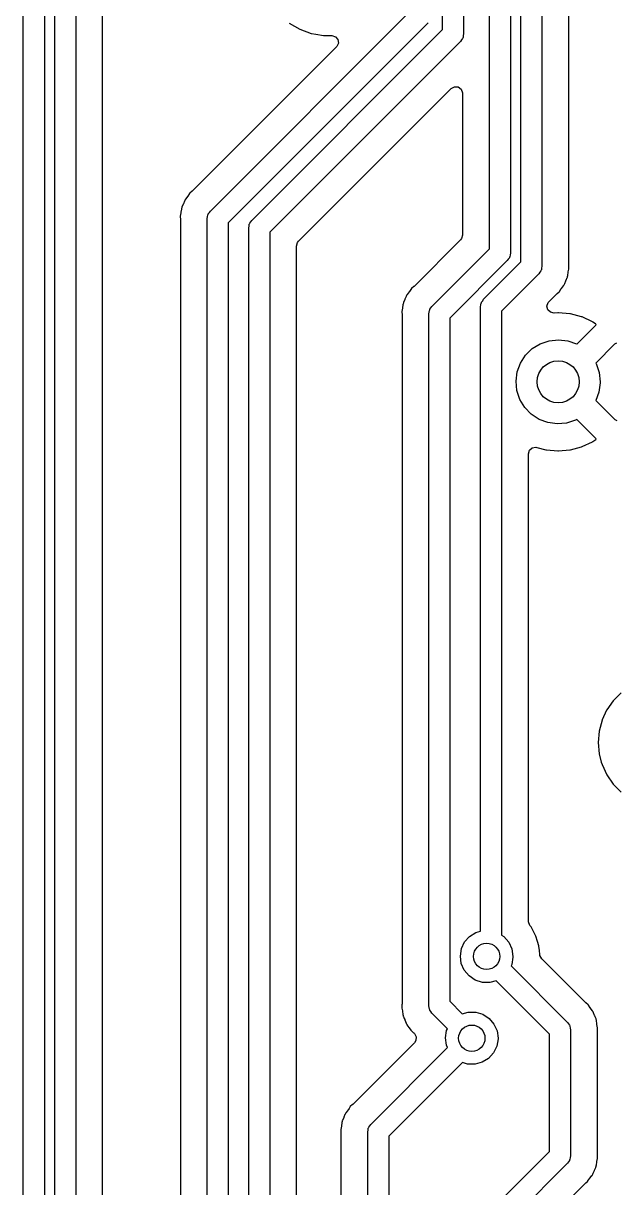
# Model space of a CAD drawing. Extents: x 83 to 135, y -230 to -45.
# Drawn here: x 82.84 to 94.08, y -161.69 to -139.57 of the extents above; entities that cross this region are included whole.
import ezdxf

# ---------------------------------------------------------------- set-up
doc = ezdxf.new("R2010")
doc.units = 0
doc.layers.add('BLACK', color=7, linetype='CONTINUOUS')

msp = doc.modelspace()

# ---------------------------------------------------------------- linework, layer by layer
at = {"layer": 'BLACK', "linetype": 'CONTINUOUS'}
for p, q in [((82.8427, -190.561), (82.8427, -71.389)), ((83.2427, -71.4722), (83.2427, -190.478)), ((83.4422, -186.512), (83.4422, -71.6373)), ((83.8422, -71.7205), (83.8422, -186.429)), ((84.3507, -186.167), (84.3507, -71.9833)), ((92.6967, -124.247), (92.6967, -144.19)), ((93.2052, -144.165), (93.2052, -124.276)), ((92.2967, -144.107), (92.2967, -124.33)), ((91.6972, -143.859), (91.6972, -126.27)), ((92.0972, -126.187), (92.0972, -143.942)), ((90.8082, -139.693), (90.8082, -130.461)), ((91.2082, -130.378), (91.2082, -139.777)), ((86.3964, -143.14), (90.1945, -139.342)), ((90.5359, -139.566), (86.7378, -143.364)), ((87.1838, -143.318), (90.8082, -139.693)), ((87.8914, -139.57), (88.0947, -139.686)), ((88.0947, -139.686), (88.3146, -139.766)), ((88.3146, -139.766), (88.3198, -139.767)), ((88.3198, -139.767), (88.3198, -139.767)), ((88.3198, -139.767), (88.401, -139.781)), ((91.2082, -139.777), (91.2007, -139.809)), ((91.1496, -139.918), (87.5252, -143.542)), ((88.401, -139.781), (88.5448, -139.807)), ((88.5448, -139.807), (88.5489, -139.808)), ((88.5489, -139.808), (88.5489, -139.808)), ((88.5489, -139.808), (88.5678, -139.808)), ((88.5678, -139.808), (88.5678, -139.808)), ((88.5678, -139.808), (88.5693, -139.808)), ((88.5693, -139.808), (88.7045, -139.808)), ((88.7045, -139.808), (88.7727, -139.829)), ((88.7727, -139.829), (88.8192, -139.882)), ((88.8293, -139.952), (88.7998, -140.017)), ((88.8192, -139.882), (88.8293, -139.952)), ((91.1674, -139.889), (91.1496, -139.918)), ((91.1883, -139.863), (91.1674, -139.889)), ((91.1908, -139.852), (91.1883, -139.863)), ((91.197, -139.842), (91.1908, -139.852)), ((91.2007, -139.809), (91.197, -139.842)), ((88.7936, -140.024), (86.0573, -142.76)), ((88.7998, -140.017), (88.7936, -140.024)), ((88.0706, -143.716), (90.9736, -140.813)), ((90.9736, -140.813), (91.0359, -140.779)), ((91.0359, -140.779), (91.1067, -140.784)), ((91.1067, -140.784), (91.1636, -140.826)), ((91.1636, -140.826), (91.1884, -140.893)), ((91.1884, -140.893), (91.1887, -140.902)), ((91.1887, -140.902), (91.1887, -143.596)), ((85.9667, -142.861), (85.9273, -142.912)), ((85.9707, -142.856), (85.9667, -142.861)), ((86.003, -142.81), (85.9707, -142.856)), ((86.0074, -142.804), (86.003, -142.81)), ((86.051, -142.766), (86.0074, -142.804)), ((86.0573, -142.76), (86.051, -142.766)), ((85.8499, -143.094), (85.8493, -143.097)), ((85.8546, -143.078), (85.8499, -143.094)), ((85.8554, -143.075), (85.8546, -143.078)), ((85.8568, -143.068), (85.8554, -143.075)), ((85.883, -143.01), (85.8568, -143.068)), ((85.8856, -143.004), (85.883, -143.01)), ((85.906, -142.951), (85.8856, -143.004)), ((85.9088, -142.944), (85.906, -142.951)), ((85.906, -142.951), (85.906, -142.951)), ((85.9132, -142.938), (85.9088, -142.944)), ((85.9144, -142.936), (85.9132, -142.938)), ((85.9228, -142.921), (85.9144, -142.936)), ((85.9242, -142.919), (85.9228, -142.921)), ((85.9273, -142.912), (85.9242, -142.919)), ((85.8371, -143.174), (85.8255, -143.237)), ((85.8255, -143.237), (85.8259, -143.244)), ((85.8259, -143.244), (85.8259, -143.244)), ((85.8259, -143.244), (85.8291, -143.299)), ((85.8291, -143.299), (85.8293, -143.306)), ((85.8293, -143.306), (85.8293, -185.157)), ((85.8382, -143.167), (85.8371, -143.174)), ((85.8387, -143.163), (85.8382, -143.167)), ((85.8465, -143.104), (85.8387, -143.163)), ((85.8493, -143.097), (85.8465, -143.104)), ((86.3378, -143.281), (86.3453, -143.248)), ((86.3378, -185.47), (86.3378, -143.281)), ((86.3453, -143.248), (86.349, -143.215)), ((86.349, -143.215), (86.3552, -143.206)), ((86.3552, -143.206), (86.3577, -143.194)), ((86.3577, -143.194), (86.3786, -143.168)), ((86.3786, -143.168), (86.3964, -143.14)), ((87.166, -143.346), (87.1838, -143.318)), ((86.7378, -143.364), (86.7378, -185.471)), ((87.1252, -143.459), (87.1327, -143.426)), ((87.1252, -185.141), (87.1252, -143.459)), ((87.1327, -143.426), (87.1364, -143.393)), ((87.1364, -143.393), (87.1426, -143.383)), ((87.1426, -143.383), (87.1451, -143.372)), ((87.1451, -143.372), (87.166, -143.346)), ((87.5252, -143.542), (87.5252, -185.058)), ((88.0337, -143.805), (88.0537, -143.737)), ((88.0537, -143.737), (88.0706, -143.716)), ((91.1518, -143.685), (90.2657, -144.571)), ((91.1687, -143.664), (91.1518, -143.685)), ((91.1887, -143.596), (91.1687, -143.664)), ((88.0337, -184.679), (88.0337, -143.805)), ((90.6048, -144.951), (91.6972, -143.859)), ((92.0897, -143.975), (92.086, -144.008)), ((92.0972, -143.942), (92.0897, -143.975)), ((92.0386, -144.083), (90.9462, -145.176)), ((91.5885, -144.816), (92.2967, -144.107)), ((92.0564, -144.055), (92.0386, -144.083)), ((92.0773, -144.029), (92.0564, -144.055)), ((92.0798, -144.018), (92.0773, -144.029)), ((92.086, -144.008), (92.0798, -144.018)), ((92.6967, -144.19), (92.6892, -144.223)), ((93.2054, -144.173), (93.2052, -144.165)), ((93.209, -144.235), (93.2054, -144.173)), ((92.6381, -144.332), (91.9299, -145.04)), ((92.6559, -144.303), (92.6381, -144.332)), ((92.6768, -144.277), (92.6559, -144.303)), ((92.6794, -144.266), (92.6768, -144.277)), ((92.6855, -144.256), (92.6794, -144.266)), ((92.6892, -144.223), (92.6855, -144.256)), ((93.1545, -144.455), (93.1778, -144.404)), ((93.1778, -144.404), (93.1791, -144.396)), ((93.1791, -144.396), (93.1799, -144.394)), ((93.1799, -144.394), (93.1846, -144.377)), ((93.1846, -144.377), (93.1852, -144.375)), ((93.1852, -144.375), (93.188, -144.368)), ((93.188, -144.368), (93.1963, -144.304)), ((93.1963, -144.304), (93.1974, -144.298)), ((93.1974, -144.298), (93.2076, -144.242)), ((93.2076, -144.242), (93.209, -144.235)), ((90.2158, -144.615), (90.1791, -144.667)), ((90.2594, -144.577), (90.2158, -144.615)), ((90.2657, -144.571), (90.2594, -144.577)), ((93.0271, -144.668), (93.0638, -144.615)), ((93.0638, -144.615), (93.0677, -144.61)), ((93.0677, -144.61), (93.1072, -144.56)), ((93.1072, -144.56), (93.1103, -144.553)), ((93.1103, -144.553), (93.1117, -144.551)), ((93.1117, -144.551), (93.1201, -144.536)), ((93.1201, -144.536), (93.1213, -144.534)), ((93.1213, -144.534), (93.1257, -144.527)), ((93.1257, -144.527), (93.1305, -144.515)), ((93.1305, -144.515), (93.1489, -144.468)), ((93.1489, -144.468), (93.1515, -144.462)), ((93.1515, -144.462), (93.1545, -144.455)), ((90.0915, -144.821), (90.0652, -144.879)), ((90.094, -144.815), (90.0915, -144.821)), ((90.1145, -144.763), (90.094, -144.815)), ((90.1172, -144.756), (90.1145, -144.763)), ((90.1145, -144.763), (90.1145, -144.763)), ((90.1216, -144.749), (90.1172, -144.756)), ((90.1229, -144.747), (90.1216, -144.749)), ((90.1312, -144.732), (90.1229, -144.747)), ((90.1326, -144.73), (90.1312, -144.732)), ((90.1358, -144.723), (90.1326, -144.73)), ((90.1752, -144.673), (90.1358, -144.723)), ((90.1791, -144.667), (90.1752, -144.673)), ((91.5498, -144.87), (91.5707, -144.844)), ((91.5707, -144.844), (91.5885, -144.816)), ((92.8126, -144.878), (92.8256, -144.863)), ((92.8256, -144.863), (92.9772, -144.712)), ((92.9772, -144.712), (92.9835, -144.706)), ((92.9835, -144.706), (93.0214, -144.673)), ((93.0214, -144.673), (93.0271, -144.668)), ((93.0214, -144.673), (93.0214, -144.673)), ((90.0456, -144.985), (90.0339, -145.048)), ((90.0339, -145.048), (90.0344, -145.056)), ((90.0344, -145.056), (90.0344, -145.056)), ((90.0344, -145.056), (90.0375, -145.11)), ((90.0466, -144.979), (90.0456, -144.985)), ((90.054, -144.923), (90.0466, -144.979)), ((90.055, -144.915), (90.054, -144.923)), ((90.054, -144.923), (90.054, -144.923)), ((90.0577, -144.908), (90.055, -144.915)), ((90.0584, -144.906), (90.0577, -144.908)), ((90.063, -144.889), (90.0584, -144.906)), ((90.0638, -144.887), (90.063, -144.889)), ((90.0652, -144.879), (90.0638, -144.887)), ((90.5462, -145.092), (90.5537, -145.06)), ((90.5537, -145.06), (90.5575, -145.027)), ((90.5575, -145.027), (90.5636, -145.017)), ((90.5636, -145.017), (90.5662, -145.006)), ((90.5662, -145.006), (90.587, -144.98)), ((90.587, -144.98), (90.6048, -144.951)), ((91.5299, -144.957), (91.5374, -144.924)), ((91.5299, -156.816), (91.5299, -144.957)), ((91.5374, -144.924), (91.5411, -144.891)), ((91.5411, -144.891), (91.5473, -144.881)), ((91.5473, -144.881), (91.5498, -144.87)), ((91.9299, -145.04), (91.9299, -156.892)), ((92.7889, -144.945), (92.8126, -144.878)), ((92.805, -145.014), (92.7889, -144.945)), ((92.856, -145.064), (92.805, -145.014)), ((92.9256, -145.078), (92.856, -145.064)), ((92.9985, -145.071), (92.9256, -145.078)), ((93.0095, -145.071), (92.9985, -145.071)), ((93.2265, -145.09), (93.0095, -145.071)), ((90.0375, -145.11), (90.0377, -145.117)), ((90.0377, -145.117), (90.0377, -158.205)), ((90.5462, -158.234), (90.5462, -145.092)), ((90.9462, -145.176), (90.9462, -158.151)), ((93.2373, -145.092), (93.2265, -145.09)), ((93.4478, -145.149), (93.2373, -145.092)), ((93.4581, -145.153), (93.4478, -145.149)), ((93.6555, -145.245), (93.4581, -145.153)), ((93.665, -145.25), (93.6555, -145.245)), ((93.7162, -145.286), (93.665, -145.25)), ((93.7255, -145.298), (93.7162, -145.286)), ((93.7191, -145.31), (93.7255, -145.298)), ((93.3603, -145.669), (93.7191, -145.31)), ((92.5115, -145.754), (92.6634, -145.66)), ((92.6634, -145.66), (92.8322, -145.603)), ((92.8322, -145.603), (93.0096, -145.584)), ((93.0096, -145.584), (93.1867, -145.605)), ((93.1867, -145.605), (93.3547, -145.665)), ((93.3547, -145.665), (93.3603, -145.669)), ((94.0776, -145.67), (93.7191, -146.028)), ((94.1156, -145.65), (94.0776, -145.67)), ((92.2874, -146.028), (92.384, -145.878)), ((92.384, -145.878), (92.5115, -145.754)), ((92.2264, -146.196), (92.2874, -146.028)), ((93.7191, -146.028), (93.7255, -146.038)), ((93.7255, -146.038), (93.7841, -146.207)), ((92.2041, -146.373), (92.2264, -146.196)), ((92.2215, -146.55), (92.2041, -146.373)), ((93.8037, -146.406), (93.7789, -146.583)), ((93.7841, -146.207), (93.804, -146.384)), ((93.804, -146.384), (93.8037, -146.406)), ((92.2778, -146.72), (92.2215, -146.55)), ((93.7789, -146.583), (93.7192, -146.74)), ((92.3702, -146.872), (92.2778, -146.72)), ((93.7192, -146.74), (94.0783, -147.099)), ((92.4941, -147), (92.3702, -146.872)), ((92.6433, -147.098), (92.4941, -147)), ((92.8105, -147.16), (92.6433, -147.098)), ((92.9872, -147.184), (92.8105, -147.16)), ((93.1649, -147.168), (92.9872, -147.184)), ((93.3345, -147.113), (93.1649, -147.168)), ((93.3588, -147.098), (93.3345, -147.113)), ((93.7184, -147.458), (93.3588, -147.098)), ((94.0783, -147.099), (94.12, -147.122)), ((93.6555, -147.523), (93.665, -147.518)), ((93.665, -147.518), (93.717, -147.481)), ((93.717, -147.481), (93.7254, -147.471)), ((93.7254, -147.471), (93.7184, -147.458)), ((92.4384, -147.751), (92.4584, -147.683)), ((92.4584, -147.683), (92.5121, -147.636)), ((92.5121, -147.636), (92.5823, -147.626)), ((92.5823, -147.626), (92.597, -147.629)), ((92.597, -147.629), (92.7707, -147.676)), ((92.7707, -147.676), (92.7815, -147.678)), ((92.7815, -147.678), (92.9985, -147.697)), ((92.9985, -147.697), (93.0095, -147.697)), ((93.0095, -147.697), (93.2265, -147.678)), ((93.2265, -147.678), (93.2373, -147.676)), ((93.2373, -147.676), (93.4478, -147.619)), ((93.4478, -147.619), (93.4581, -147.615)), ((93.4581, -147.615), (93.6555, -147.523)), ((92.4384, -156.629), (92.4384, -147.751)), ((94.2033, -152.289), (94.0513, -152.441)), ((94.0513, -152.441), (93.928, -152.617)), ((93.8372, -152.812), (93.7815, -153.02)), ((93.8395, -152.807), (93.8372, -152.812)), ((93.9257, -152.622), (93.8395, -152.807)), ((93.928, -152.617), (93.9257, -152.622)), ((93.9257, -152.622), (93.9257, -152.622)), ((93.7815, -153.02), (93.7628, -153.234)), ((93.7628, -153.234), (93.7815, -153.448)), ((93.7815, -153.448), (93.783, -153.453)), ((93.783, -153.453), (93.783, -153.453)), ((93.783, -153.453), (93.8244, -153.608)), ((93.8244, -153.608), (93.8372, -153.656)), ((93.8372, -153.656), (93.928, -153.851)), ((93.928, -153.851), (94.0513, -154.027)), ((94.0513, -154.027), (94.2033, -154.179)), ((92.4392, -156.643), (92.4384, -156.629)), ((92.4668, -156.709), (92.4392, -156.643)), ((92.4898, -156.737), (92.4668, -156.709)), ((92.5827, -156.911), (92.4898, -156.737)), ((91.1676, -157.151), (91.2278, -157.023)), ((91.2278, -157.023), (91.3217, -156.917)), ((91.3217, -156.917), (91.4416, -156.841)), ((91.4416, -156.841), (91.5299, -156.816)), ((91.9299, -156.892), (91.9744, -156.921)), ((91.9744, -156.921), (92.067, -157.028)), ((92.067, -157.028), (92.1256, -157.157)), ((92.6137, -157.014), (92.5827, -156.911)), ((92.638, -157.095), (92.6137, -157.014)), ((91.1458, -157.291), (91.1676, -157.151)), ((92.1256, -157.157), (92.1457, -157.298)), ((92.6398, -157.101), (92.638, -157.095)), ((92.6478, -157.183), (92.6398, -157.101)), ((92.656, -157.265), (92.6478, -157.183)), ((91.1642, -157.432), (91.1458, -157.291)), ((91.2212, -157.562), (91.1642, -157.432)), ((92.1221, -157.45), (92.1085, -157.478)), ((92.1456, -157.31), (92.1221, -157.45)), ((92.1457, -157.298), (92.1456, -157.31)), ((92.6582, -157.28), (92.656, -157.265)), ((92.6923, -157.342), (92.6582, -157.28)), ((93.5238, -158.174), (92.6923, -157.342)), ((91.3125, -157.67), (91.2212, -157.562)), ((91.4305, -157.749), (91.3125, -157.67)), ((92.1085, -157.478), (93.1819, -158.551)), ((91.5658, -157.791), (91.4305, -157.749)), ((91.7075, -157.794), (91.5658, -157.791)), ((91.8266, -157.761), (91.7075, -157.794)), ((92.8402, -158.775), (91.8266, -157.761)), ((90.037, -158.22), (90.0335, -158.271)), ((90.0335, -158.271), (90.0348, -158.279)), ((90.0348, -158.279), (90.0348, -158.279)), ((90.0348, -158.279), (90.0445, -158.334)), ((90.0374, -158.214), (90.037, -158.22)), ((90.0377, -158.205), (90.0374, -158.214)), ((90.0445, -158.334), (90.0455, -158.341)), ((90.0455, -158.341), (90.0531, -158.404)), ((90.5537, -158.267), (90.5462, -158.234)), ((90.5574, -158.3), (90.5537, -158.267)), ((90.5635, -158.31), (90.5574, -158.3)), ((90.566, -158.321), (90.5635, -158.31)), ((90.5868, -158.347), (90.566, -158.321)), ((90.6046, -158.375), (90.5868, -158.347)), ((90.9462, -158.151), (91.1834, -158.388)), ((91.1834, -158.388), (91.2959, -158.356)), ((91.2959, -158.356), (91.4377, -158.357)), ((91.4377, -158.357), (91.5735, -158.398)), ((93.529, -158.179), (93.5238, -158.174)), ((93.5756, -158.22), (93.529, -158.179)), ((93.5799, -158.226), (93.5756, -158.22)), ((93.6117, -158.273), (93.5799, -158.226)), ((93.5799, -158.226), (93.5799, -158.226)), ((93.6156, -158.278), (93.6117, -158.273)), ((93.6162, -158.279), (93.6156, -158.278)), ((93.6499, -158.323), (93.6162, -158.279)), ((93.6545, -158.329), (93.6499, -158.323)), ((93.6499, -158.323), (93.6499, -158.323)), ((93.6576, -158.336), (93.6545, -158.329)), ((93.6589, -158.338), (93.6576, -158.336)), ((93.6671, -158.353), (93.6589, -158.338)), ((93.6684, -158.355), (93.6671, -158.353)), ((93.6727, -158.361), (93.6684, -158.355)), ((90.0531, -158.404), (90.0558, -158.411)), ((90.0558, -158.411), (90.0565, -158.414)), ((90.0565, -158.414), (90.0609, -158.43)), ((90.0609, -158.43), (90.0617, -158.433)), ((90.0617, -158.433), (90.063, -158.44)), ((90.063, -158.44), (90.0799, -158.479)), ((90.0799, -158.479), (90.0887, -158.499)), ((90.0887, -158.499), (90.0912, -158.505)), ((90.0912, -158.505), (90.1137, -158.565)), ((90.1137, -158.565), (90.118, -158.571)), ((90.118, -158.571), (90.1193, -158.573)), ((90.1193, -158.573), (90.1275, -158.588)), ((90.9013, -158.672), (90.6046, -158.375)), ((91.5735, -158.398), (91.6925, -158.475)), ((91.6925, -158.475), (91.785, -158.582)), ((93.1819, -158.551), (93.1996, -158.579)), ((93.6754, -158.368), (93.6727, -158.361)), ((93.6754, -158.369), (93.6754, -158.368)), ((93.6953, -158.421), (93.6754, -158.369)), ((93.6978, -158.427), (93.6953, -158.421)), ((93.7065, -158.447), (93.6978, -158.427)), ((93.7234, -158.486), (93.7065, -158.447)), ((93.7247, -158.493), (93.7234, -158.486)), ((93.7255, -158.496), (93.7247, -158.493)), ((93.73, -158.512), (93.7255, -158.496)), ((93.7306, -158.515), (93.73, -158.512)), ((93.7333, -158.522), (93.7306, -158.515)), ((93.7391, -158.57), (93.7333, -158.522)), ((93.741, -158.585), (93.7391, -158.57)), ((90.1275, -158.588), (90.1289, -158.59)), ((90.1289, -158.59), (90.1319, -158.597)), ((90.1319, -158.597), (90.1702, -158.647)), ((90.1702, -158.647), (90.1708, -158.648)), ((90.1708, -158.648), (90.1747, -158.653)), ((90.1747, -158.653), (90.2066, -158.7)), ((90.2066, -158.7), (90.2066, -158.7)), ((90.2066, -158.7), (90.2109, -158.706)), ((90.2109, -158.706), (90.2165, -158.711)), ((90.2165, -158.711), (90.2165, -158.711)), ((90.2165, -158.711), (90.2574, -158.747)), ((90.2574, -158.747), (90.2627, -158.752)), ((90.2627, -158.752), (90.2727, -158.763)), ((90.2727, -158.763), (90.3068, -158.825)), ((90.8638, -158.845), (90.8856, -158.705)), ((90.8856, -158.705), (90.9013, -158.672)), ((91.785, -158.582), (91.8437, -158.711)), ((91.8437, -158.711), (91.8638, -158.852)), ((92.8402, -161.004), (92.8402, -158.775)), ((93.1996, -158.579), (93.2204, -158.605)), ((93.2204, -158.605), (93.223, -158.617)), ((93.223, -158.617), (93.2291, -158.626)), ((93.2291, -158.626), (93.2328, -158.659)), ((93.2328, -158.659), (93.2402, -158.692)), ((93.2402, -158.692), (93.2402, -161.087)), ((93.7419, -158.592), (93.741, -158.585)), ((93.7529, -158.655), (93.7419, -158.592)), ((93.7487, -158.721), (93.749, -158.712)), ((93.7487, -161.062), (93.7487, -158.721)), ((93.749, -158.712), (93.7524, -158.662)), ((93.7524, -158.662), (93.7529, -158.655)), ((93.7524, -158.662), (93.7524, -158.662)), ((90.2727, -158.941), (89.1053, -160.108)), ((90.3017, -158.896), (90.2727, -158.941)), ((90.3068, -158.825), (90.3017, -158.896)), ((90.8822, -158.986), (90.8638, -158.845)), ((90.9019, -159.031), (90.8822, -158.986)), ((91.8401, -159.004), (91.7783, -159.131)), ((91.8637, -158.864), (91.8401, -159.004)), ((91.8638, -158.852), (91.8637, -158.864)), ((89.4444, -160.488), (90.9019, -159.031)), ((91.6832, -159.236), (91.5624, -159.31)), ((91.7783, -159.131), (91.6832, -159.236)), ((91.1842, -159.314), (89.7858, -160.712)), ((91.2839, -159.345), (91.1842, -159.314)), ((91.4256, -159.348), (91.2839, -159.345)), ((91.5624, -159.31), (91.4256, -159.348)), ((89.099, -160.114), (89.0554, -160.152)), ((89.1053, -160.108), (89.099, -160.114)), ((88.954, -160.299), (88.9336, -160.352)), ((88.9568, -160.292), (88.954, -160.299)), ((88.954, -160.299), (88.954, -160.299)), ((88.9612, -160.286), (88.9568, -160.292)), ((88.9624, -160.284), (88.9612, -160.286)), ((88.9708, -160.269), (88.9624, -160.284)), ((88.9722, -160.267), (88.9708, -160.269)), ((88.9753, -160.26), (88.9722, -160.267)), ((89.0147, -160.21), (88.9753, -160.26)), ((89.0187, -160.204), (89.0147, -160.21)), ((89.0319, -160.185), (89.0187, -160.204)), ((89.0554, -160.152), (89.0319, -160.185)), ((88.8851, -160.522), (88.8735, -160.585)), ((88.8862, -160.515), (88.8851, -160.522)), ((88.8935, -160.46), (88.8862, -160.515)), ((88.8945, -160.452), (88.8935, -160.46)), ((88.8935, -160.46), (88.8935, -160.46)), ((88.8973, -160.445), (88.8945, -160.452)), ((88.8979, -160.442), (88.8973, -160.445)), ((88.9026, -160.426), (88.8979, -160.442)), ((88.9034, -160.424), (88.9026, -160.426)), ((88.9048, -160.416), (88.9034, -160.424)), ((88.931, -160.358), (88.9048, -160.416)), ((88.9336, -160.352), (88.931, -160.358)), ((89.3933, -160.597), (89.397, -160.563)), ((89.397, -160.563), (89.4032, -160.554)), ((89.4032, -160.554), (89.4057, -160.543)), ((89.4057, -160.543), (89.4266, -160.516)), ((89.4266, -160.516), (89.4444, -160.488)), ((88.8735, -160.585), (88.8739, -160.592)), ((88.8739, -160.592), (88.8739, -160.592)), ((88.8739, -160.592), (88.8771, -160.647)), ((88.8771, -160.647), (88.8773, -160.654)), ((88.8773, -160.654), (88.8773, -170.989)), ((89.3858, -160.629), (89.3933, -160.597)), ((89.3858, -171.018), (89.3858, -160.629)), ((89.7858, -160.712), (89.7858, -170.935)), ((91.9146, -161.93), (92.8402, -161.004)), ((93.1816, -161.228), (92.1979, -162.212)), ((93.1994, -161.2), (93.1816, -161.228)), ((93.2203, -161.174), (93.1994, -161.2)), ((93.2228, -161.163), (93.2203, -161.174)), ((93.229, -161.153), (93.2228, -161.163)), ((93.2327, -161.12), (93.229, -161.153)), ((93.2402, -161.087), (93.2327, -161.12)), ((93.7315, -161.264), (93.7398, -161.201)), ((93.7398, -161.201), (93.7409, -161.194)), ((93.7409, -161.194), (93.7511, -161.139)), ((93.7489, -161.069), (93.7487, -161.062)), ((93.7525, -161.132), (93.7489, -161.069)), ((93.7511, -161.139), (93.7525, -161.132)), ((93.6507, -161.457), (93.6538, -161.45)), ((93.6538, -161.45), (93.6552, -161.447)), ((93.6552, -161.447), (93.6636, -161.433)), ((93.6636, -161.433), (93.6648, -161.43)), ((93.6648, -161.43), (93.6692, -161.424)), ((93.6692, -161.424), (93.6719, -161.417)), ((93.6719, -161.417), (93.672, -161.417)), ((93.672, -161.417), (93.6924, -161.365)), ((93.6924, -161.365), (93.695, -161.358)), ((93.695, -161.358), (93.7181, -161.307)), ((93.7181, -161.307), (93.7212, -161.3)), ((93.7212, -161.3), (93.7226, -161.293)), ((93.7226, -161.293), (93.7234, -161.29)), ((93.7234, -161.29), (93.7281, -161.274)), ((93.7281, -161.274), (93.7287, -161.271)), ((93.7287, -161.271), (93.7315, -161.264)), ((92.8587, -162.27), (93.5207, -161.608)), ((93.5207, -161.608), (93.527, -161.602)), ((93.527, -161.602), (93.5649, -161.569)), ((93.5649, -161.569), (93.5706, -161.564)), ((93.5706, -161.564), (93.6073, -161.512)), ((93.6073, -161.512), (93.6112, -161.507)), ((93.6112, -161.507), (93.646, -161.462)), ((93.646, -161.462), (93.6507, -161.457))]:
    msp.add_line(p, q, dxfattribs=at)
at = {"layer": 'BLACK'}
for centre, radius in [((93.004, -146.384), 0.4), ((91.6457, -157.298), 0.25), ((91.3638, -158.852), 0.25)]:
    msp.add_circle(centre, radius, dxfattribs=at)

doc.saveas('drawing.dxf')
